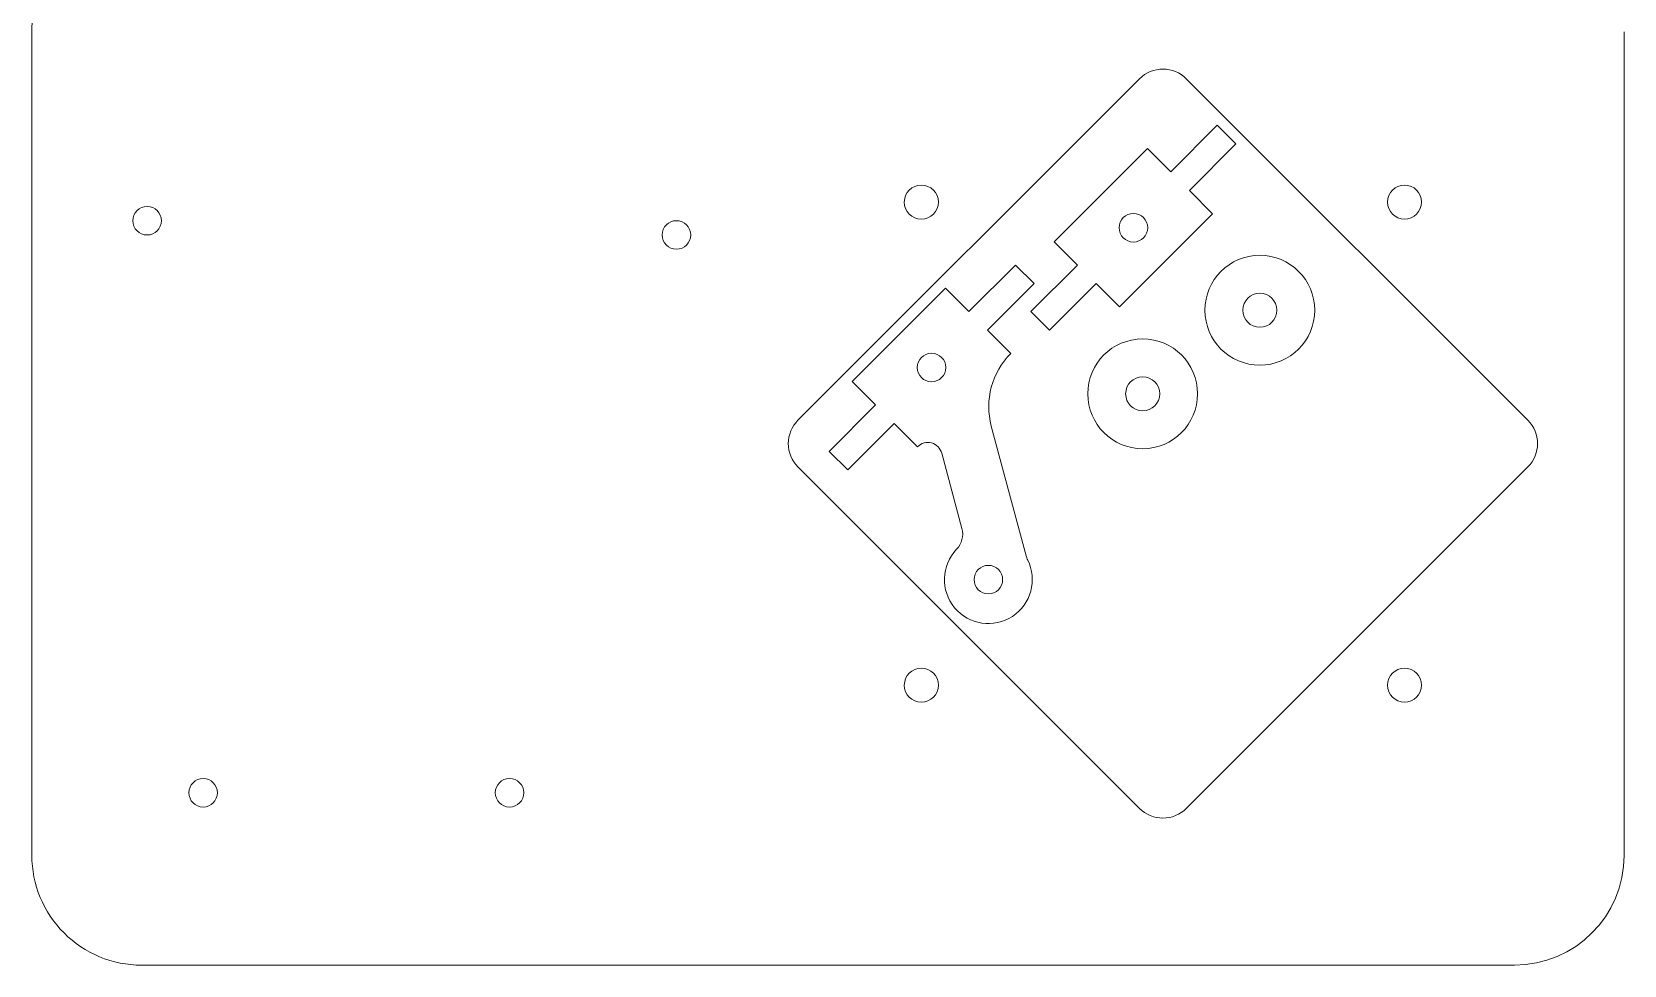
# Model space of a CAD drawing. Header units: centimetres. Extents: x -14.6 to 14.5, y -9.5 to 9.6.
# Drawn here: x 0 to 14.5, y -9.5 to -1 of the extents above; entities that cross this region are included whole.
import ezdxf

# ---------------------------------------------------------------- set-up
doc = ezdxf.new("R2010")
doc.units = ezdxf.units.CM
doc.header["$MEASUREMENT"] = 0
doc.layers.add('Default', color=7, linetype='Continuous')

msp = doc.modelspace()

# ---------------------------------------------------------------- linework, layer by layer
at = {"layer": 'Default', "lineweight": 9}
for points, knots in [([(1, 0), (0.73478, 0), (0.48042, -0.10535), (0.29289, -0.29289), (0.29289, -0.29289), (0.10535, -0.48042), (0, -0.73478), (0, -1)], [0, 0, 0, 0, 0.33333333, 0.33333333, 0.33333333, 0.33333333, 1, 1, 1, 1]), ([(10.51213, -1.42656), (10.45587, -1.3703), (10.37956, -1.33869), (10.3, -1.33869), (10.3, -1.33869), (10.22043, -1.33869), (10.14411, -1.3703), (10.08785, -1.42656)], [0, 0, 0, 0, 0.33333333, 0.33333333, 0.33333333, 0.33333333, 1, 1, 1, 1]), ([(8.255, -2.55), (8.255, -2.46439), (8.1856, -2.395), (8.1, -2.395), (8.1, -2.395), (8.01439, -2.39499), (7.945, -2.46439), (7.945, -2.54999), (7.945, -2.54999), (7.94499, -2.6356), (8.01439, -2.70499), (8.09999, -2.705), (8.09999, -2.705), (8.1856, -2.705), (8.25498, -2.6356), (8.25498, -2.55)], [0, 0, 0, 0, 0.2, 0.2, 0.2, 0.2, 0.4, 0.4, 0.4, 0.4, 0.6, 0.6, 0.6, 0.6, 1, 1, 1, 1]), ([(12.655, -2.55), (12.655, -2.46439), (12.5856, -2.395), (12.5, -2.395), (12.5, -2.395), (12.41439, -2.39499), (12.345, -2.46439), (12.345, -2.54999), (12.345, -2.54999), (12.34499, -2.6356), (12.41439, -2.70499), (12.49999, -2.705), (12.49999, -2.705), (12.5856, -2.705), (12.65499, -2.6356), (12.65499, -2.55)], [0, 0, 0, 0, 0.2, 0.2, 0.2, 0.2, 0.4, 0.4, 0.4, 0.4, 0.6, 0.6, 0.6, 0.6, 1, 1, 1, 1]), ([(1.18, -2.72), (1.18, -2.6482), (1.12179, -2.59), (1.05, -2.59), (1.05, -2.59), (0.9782, -2.58999), (0.92, -2.6482), (0.92, -2.71999), (0.92, -2.71999), (0.91999, -2.79179), (0.9782, -2.84999), (1.04999, -2.85), (1.04999, -2.85), (1.12179, -2.85), (1.17999, -2.79179), (1.17999, -2.72)], [0, 0, 0, 0, 0.2, 0.2, 0.2, 0.2, 0.4, 0.4, 0.4, 0.4, 0.6, 0.6, 0.6, 0.6, 1, 1, 1, 1]), ([(6, -2.85), (6, -2.7782), (5.94179, -2.72), (5.87, -2.72), (5.87, -2.72), (5.7982, -2.71999), (5.74, -2.7782), (5.74, -2.84999), (5.74, -2.84999), (5.73999, -2.92179), (5.7982, -2.97999), (5.86999, -2.98), (5.86999, -2.98), (5.94179, -2.98), (5.99999, -2.92179), (5.99999, -2.85)], [0, 0, 0, 0, 0.2, 0.2, 0.2, 0.2, 0.4, 0.4, 0.4, 0.4, 0.6, 0.6, 0.6, 0.6, 1, 1, 1, 1]), ([(10.16128, -2.7842), (10.16128, -2.71241), (10.10309, -2.6542), (10.03129, -2.6542), (10.03129, -2.6542), (9.9595, -2.6542), (9.90129, -2.71241), (9.90129, -2.7842), (9.90129, -2.7842), (9.90129, -2.856), (9.9595, -2.9142), (10.03129, -2.9142), (10.03129, -2.9142), (10.10309, -2.9142), (10.16128, -2.856), (10.16128, -2.7842)], [0, 0, 0, 0, 0.2, 0.2, 0.2, 0.2, 0.4, 0.4, 0.4, 0.4, 0.6, 0.6, 0.6, 0.6, 1, 1, 1, 1]), ([(11.68228, -3.53533), (11.68228, -3.25919), (11.45842, -3.03533), (11.18228, -3.03533), (11.18228, -3.03533), (10.90614, -3.03533), (10.68228, -3.25919), (10.68228, -3.53533), (10.68228, -3.53533), (10.68228, -3.81147), (10.90614, -4.03533), (11.18228, -4.03533), (11.18228, -4.03533), (11.45842, -4.03533), (11.68228, -3.81147), (11.68228, -3.53533)], [0, 0, 0, 0, 0.2, 0.2, 0.2, 0.2, 0.4, 0.4, 0.4, 0.4, 0.6, 0.6, 0.6, 0.6, 1, 1, 1, 1]), ([(11.33728, -3.53533), (11.33728, -3.44973), (11.26788, -3.38033), (11.18228, -3.38033), (11.18228, -3.38033), (11.09668, -3.38033), (11.02728, -3.44973), (11.02728, -3.53533), (11.02728, -3.53533), (11.02728, -3.62093), (11.09668, -3.69033), (11.18228, -3.69033), (11.18228, -3.69033), (11.26788, -3.69033), (11.33728, -3.62093), (11.33728, -3.53533)], [0, 0, 0, 0, 0.2, 0.2, 0.2, 0.2, 0.4, 0.4, 0.4, 0.4, 0.6, 0.6, 0.6, 0.6, 1, 1, 1, 1]), ([(10.61553, -4.29643), (10.61553, -4.02029), (10.39167, -3.79644), (10.11553, -3.79643), (10.11553, -3.79643), (9.83939, -3.79643), (9.61553, -4.02029), (9.61553, -4.29643), (9.61553, -4.29643), (9.61553, -4.57258), (9.83939, -4.79643), (10.11553, -4.79643), (10.11553, -4.79643), (10.39167, -4.79644), (10.61553, -4.57258), (10.61553, -4.29644)], [0, 0, 0, 0, 0.2, 0.2, 0.2, 0.2, 0.4, 0.4, 0.4, 0.4, 0.6, 0.6, 0.6, 0.6, 1, 1, 1, 1]), ([(8.32282, -4.057), (8.32282, -3.9852), (8.2646, -3.927), (8.19281, -3.927), (8.19281, -3.927), (8.12102, -3.927), (8.06282, -3.9852), (8.06282, -4.057), (8.06282, -4.057), (8.06282, -4.12879), (8.12102, -4.187), (8.19281, -4.187), (8.19281, -4.187), (8.2646, -4.187), (8.32282, -4.12879), (8.32282, -4.057)], [0, 0, 0, 0, 0.2, 0.2, 0.2, 0.2, 0.4, 0.4, 0.4, 0.4, 0.6, 0.6, 0.6, 0.6, 1, 1, 1, 1]), ([(10.27053, -4.29643), (10.27053, -4.21083), (10.20112, -4.14143), (10.11553, -4.14143), (10.11553, -4.14143), (10.02993, -4.14143), (9.96053, -4.21083), (9.96053, -4.29643), (9.96053, -4.29643), (9.96053, -4.38204), (10.02993, -4.45143), (10.11553, -4.45143), (10.11553, -4.45143), (10.20112, -4.45144), (10.27053, -4.38204), (10.27053, -4.29644)], [0, 0, 0, 0, 0.2, 0.2, 0.2, 0.2, 0.4, 0.4, 0.4, 0.4, 0.6, 0.6, 0.6, 0.6, 1, 1, 1, 1]), ([(6.97659, -4.53783), (6.92033, -4.59409), (6.88873, -4.6704), (6.88873, -4.74996), (6.88873, -4.74996), (6.88873, -4.82953), (6.92033, -4.90583), (6.97659, -4.96209)], [0, 0, 0, 0, 0.33333333, 0.33333333, 0.33333333, 0.33333333, 1, 1, 1, 1]), ([(8.28581, -4.83727), (8.27364, -4.79183), (8.23814, -4.75634), (8.19271, -4.74417), (8.19271, -4.74417), (8.14728, -4.73199), (8.0988, -4.74498), (8.06554, -4.77825)], [0, 0, 0, 0, 0.33333333, 0.33333333, 0.33333333, 0.33333333, 1, 1, 1, 1]), ([(8.42104, -5.71273), (8.28083, -5.85969), (8.27302, -6.08841), (8.40288, -6.24459), (8.40288, -6.24459), (8.53275, -6.40077), (8.75905, -6.43483), (8.92913, -6.32378), (8.92913, -6.32378), (9.0992, -6.21274), (9.15906, -5.99185), (9.06831, -5.81013)], [0, 0, 0, 0, 0.25, 0.25, 0.25, 0.25, 0.5, 0.5, 0.5, 0.5, 1, 1, 1, 1]), ([(8.84045, -5.98885), (8.84045, -5.91705), (8.78225, -5.85885), (8.71046, -5.85885), (8.71046, -5.85885), (8.63866, -5.85885), (8.58046, -5.91705), (8.58045, -5.98885), (8.58045, -5.98885), (8.58045, -6.06064), (8.63866, -6.11885), (8.71045, -6.11885), (8.71045, -6.11885), (8.78225, -6.11885), (8.84045, -6.06065), (8.84045, -5.98885)], [0, 0, 0, 0, 0.2, 0.2, 0.2, 0.2, 0.4, 0.4, 0.4, 0.4, 0.6, 0.6, 0.6, 0.6, 1, 1, 1, 1]), ([(8.255, -6.95), (8.255, -6.86439), (8.1856, -6.795), (8.1, -6.795), (8.1, -6.795), (8.01439, -6.79499), (7.945, -6.86439), (7.945, -6.94999), (7.945, -6.94999), (7.94499, -7.0356), (8.01439, -7.10499), (8.09999, -7.105), (8.09999, -7.105), (8.1856, -7.105), (8.25498, -7.0356), (8.25498, -6.95)], [0, 0, 0, 0, 0.2, 0.2, 0.2, 0.2, 0.4, 0.4, 0.4, 0.4, 0.6, 0.6, 0.6, 0.6, 1, 1, 1, 1]), ([(12.655, -6.95), (12.655, -6.86439), (12.5856, -6.795), (12.5, -6.795), (12.5, -6.795), (12.41439, -6.79499), (12.345, -6.86439), (12.345, -6.94999), (12.345, -6.94999), (12.34499, -7.0356), (12.41439, -7.10499), (12.49999, -7.105), (12.49999, -7.105), (12.5856, -7.105), (12.65499, -7.0356), (12.65499, -6.95)], [0, 0, 0, 0, 0.2, 0.2, 0.2, 0.2, 0.4, 0.4, 0.4, 0.4, 0.6, 0.6, 0.6, 0.6, 1, 1, 1, 1]), ([(1.69, -7.93), (1.69, -7.8582), (1.63179, -7.8), (1.56, -7.8), (1.56, -7.8), (1.4882, -7.79999), (1.43, -7.8582), (1.43, -7.92999), (1.43, -7.92999), (1.42999, -8.00179), (1.4882, -8.05999), (1.55999, -8.06), (1.55999, -8.06), (1.63179, -8.06), (1.68999, -8.00179), (1.68999, -7.93)], [0, 0, 0, 0, 0.2, 0.2, 0.2, 0.2, 0.4, 0.4, 0.4, 0.4, 0.6, 0.6, 0.6, 0.6, 1, 1, 1, 1]), ([(4.48, -7.93), (4.48, -7.8582), (4.42178, -7.8), (4.34999, -7.8), (4.34999, -7.8), (4.2782, -7.79999), (4.22, -7.8582), (4.22, -7.92999), (4.22, -7.92999), (4.21999, -8.00179), (4.2782, -8.05999), (4.34999, -8.06), (4.34999, -8.06), (4.42178, -8.06), (4.47999, -8.00179), (4.47999, -7.93)], [0, 0, 0, 0, 0.2, 0.2, 0.2, 0.2, 0.4, 0.4, 0.4, 0.4, 0.6, 0.6, 0.6, 0.6, 1, 1, 1, 1]), ([(10.08785, -8.07336), (10.14411, -8.12962), (10.22043, -8.16123), (10.3, -8.16123), (10.3, -8.16123), (10.37956, -8.16123), (10.45587, -8.12962), (10.51213, -8.07336)], [0, 0, 0, 0, 0.33333333, 0.33333333, 0.33333333, 0.33333333, 1, 1, 1, 1]), ([(0, -8.5), (0, -8.76521), (0.10535, -9.01957), (0.29289, -9.2071), (0.29289, -9.2071), (0.48042, -9.39464), (0.73478, -9.5), (0.99999, -9.5)], [0, 0, 0, 0, 0.33333333, 0.33333333, 0.33333333, 0.33333333, 1, 1, 1, 1])]:
    msp.add_open_spline(points, degree=3, knots=knots, dxfattribs=at)
for points in [[(0, -1), (0, -1), (0, -8.5), (0, -8.5)], [(14.5, -8.5), (14.5, -8.5), (14.5, -1), (14.5, -1)], [(10.08785, -1.42656), (10.08785, -1.42656), (6.97659, -4.53783), (6.97659, -4.53783)], [(13.6234, -4.53783), (13.6234, -4.53783), (10.51213, -1.42656), (10.51213, -1.42656)], [(10.37071, -2.27509), (10.37071, -2.27509), (10.79497, -1.85082), (10.79497, -1.85082)], [(10.79497, -1.85082), (10.79497, -1.85082), (10.96468, -2.02053), (10.96468, -2.02053)], [(10.54041, -2.44479), (10.54041, -2.44479), (10.96468, -2.02053), (10.96468, -2.02053)], [(9.31005, -2.91148), (9.31005, -2.91148), (10.15856, -2.06296), (10.15856, -2.06296)], [(10.15856, -2.06296), (10.15856, -2.06296), (10.37071, -2.27509), (10.37071, -2.27509)], [(10.75254, -2.65693), (10.75254, -2.65693), (10.54041, -2.44479), (10.54041, -2.44479)], [(10.75254, -2.65693), (10.75254, -2.65693), (9.90401, -3.50545), (9.90401, -3.50545)], [(9.31005, -2.91148), (9.31005, -2.91148), (9.52218, -3.12362), (9.52218, -3.12362)], [(8.95649, -3.12362), (8.95649, -3.12362), (8.53223, -3.54788), (8.53223, -3.54788)], [(9.1262, -3.29332), (9.1262, -3.29332), (8.95649, -3.12362), (8.95649, -3.12362)], [(9.52218, -3.12362), (9.52218, -3.12362), (9.09791, -3.54788), (9.09791, -3.54788)], [(9.1262, -3.29332), (9.1262, -3.29332), (8.70193, -3.71759), (8.70193, -3.71759)], [(9.69187, -3.29332), (9.69187, -3.29332), (9.26762, -3.71759), (9.26762, -3.71759)], [(9.90401, -3.50545), (9.90401, -3.50545), (9.69187, -3.29332), (9.69187, -3.29332)], [(8.3201, -3.33575), (8.3201, -3.33575), (7.47157, -4.18428), (7.47157, -4.18428)], [(8.53223, -3.54788), (8.53223, -3.54788), (8.3201, -3.33575), (8.3201, -3.33575)], [(9.26762, -3.71759), (9.26762, -3.71759), (9.09791, -3.54788), (9.09791, -3.54788)], [(8.70193, -3.71759), (8.70193, -3.71759), (8.91407, -3.92972), (8.91407, -3.92972)], [(8.91407, -3.92972), (8.7414, -4.10238), (8.67397, -4.35404), (8.73717, -4.58991)], [(7.6837, -4.39641), (7.6837, -4.39641), (7.47157, -4.18428), (7.47157, -4.18428)], [(7.25944, -4.82067), (7.25944, -4.82067), (7.6837, -4.39641), (7.6837, -4.39641)], [(7.42914, -4.99038), (7.42914, -4.99038), (7.85341, -4.56611), (7.85341, -4.56611)], [(7.85341, -4.56611), (7.85341, -4.56611), (8.06554, -4.77825), (8.06554, -4.77825)], [(8.73717, -4.58991), (8.73717, -4.58991), (9.05405, -5.77254), (9.05405, -5.77254)], [(13.6234, -4.96209), (13.74055, -4.84494), (13.74055, -4.65499), (13.6234, -4.53783)], [(7.25944, -4.82067), (7.25944, -4.82067), (7.42914, -4.99038), (7.42914, -4.99038)], [(8.46953, -5.5229), (8.46953, -5.5229), (8.28581, -4.83727), (8.28581, -4.83727)], [(6.97659, -4.96209), (6.97659, -4.96209), (10.08785, -8.07336), (10.08785, -8.07336)], [(10.51213, -8.07336), (10.51213, -8.07336), (13.6234, -4.96209), (13.6234, -4.96209)], [(8.42104, -5.71273), (8.46921, -5.66224), (8.48759, -5.5903), (8.46953, -5.52291)], [(9.05405, -5.77254), (9.05753, -5.78552), (9.06231, -5.79811), (9.06831, -5.81013)], [(13.5, -9.5), (14.05228, -9.5), (14.49999, -9.05228), (14.49999, -8.5)], [(1, -9.5), (1, -9.5), (13.5, -9.5), (13.5, -9.5)]]:
    msp.add_open_spline(points, degree=3, dxfattribs=at)

doc.saveas('drawing.dxf')
